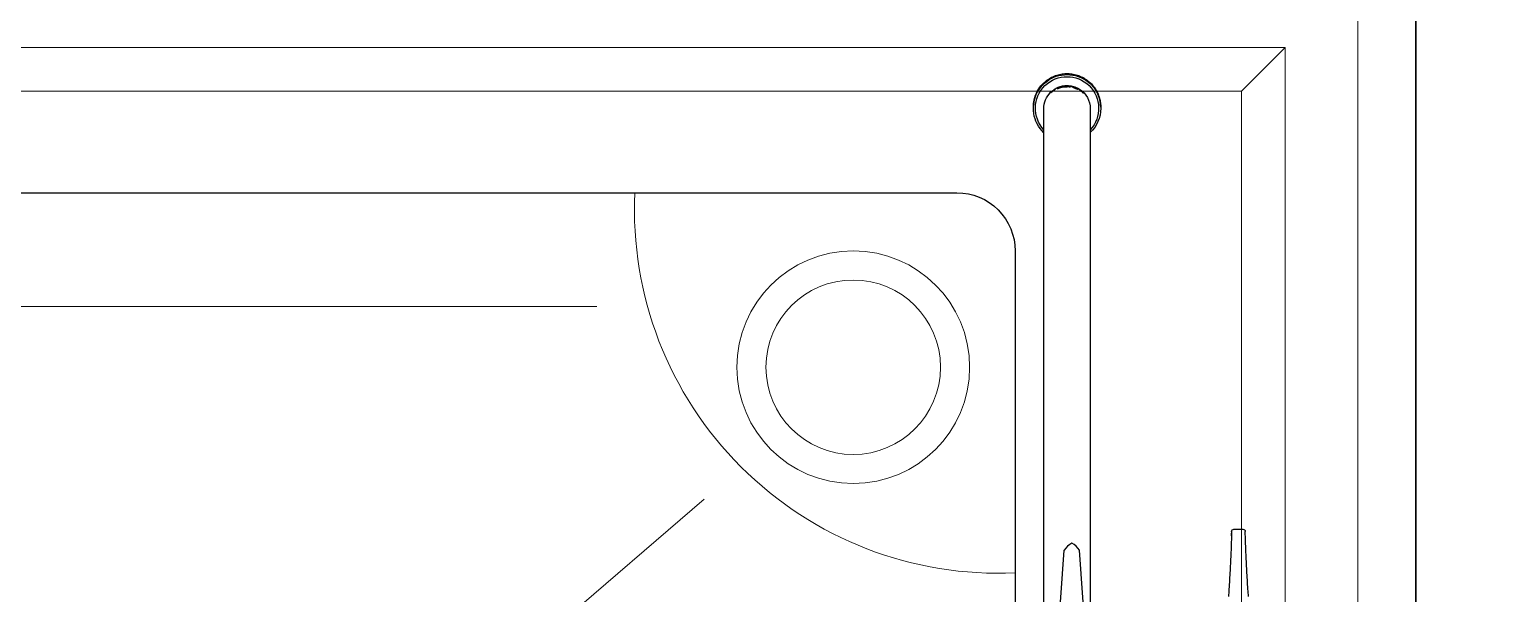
# Model space of a CAD drawing. Header units: millimetres. Extents: x 12325263 to 13848842, y -1463133 to 573208.
# Drawn here: x 12586120 to 12586620, y -823896 to -823701 of the extents above; entities that cross this region are included whole.
import ezdxf
from ezdxf.xclip import XClip

# ---------------------------------------------------------------- set-up
doc = ezdxf.new("R2010")
doc.units = ezdxf.units.MM
doc.header["$LTSCALE"] = 1000
doc.header["$XCLIPFRAME"] = 0
for name, color, linetype in [('A-WALL', 5, 'Continuous'), ('fur202301', 252, 'Continuous'), ('WALL', 5, 'Continuous'), ('WALL-SHATCH', 8, 'Continuous'), ('建筑-楼板开洞', 251, 'Continuous')]:
    doc.layers.add(name, color=color, linetype=linetype)

# ---------------------------------------------------------------- blocks, each defined once
blk = doc.blocks.new('adgshg13-A$C7F010FC0')
at = {"layer": 'WALL-SHATCH'}
h = blk.add_hatch(color=256, dxfattribs=at)
h.dxf.hatch_style = 1
h.paths.add_polyline_path([(-60384.17, -16880.9), (-763.16, 197.48), (12587.62, -13153.3), (12587.62, -157996.02), (-162964.85, -188820.43), (-171262.38, -180522.9), (-171262.38, -31310.9), (-150707.19, -10755.71), (-131860.08, -7980.9), (-99162.38, -7980.9), (-99162.38, -4980.9), (-76620.43, -4980.9), (-70107.65, -16880.9)], flags=16)
h.paths.add_polyline_path([(-60091.23, -16380.9), (-646.88, 646.88), (12987.62, -12987.62), (12987.62, -158331.9), (-163100.58, -189250.38), (-171662.38, -180688.59), (-171662.38, -31145.21), (-150777.9, -10260.73), (-131896.69, -7480.9), (-99562.38, -7480.9), (-99562.38, -4580.9), (-76365.55, -4580.9), (-69907.51, -16380.9)])
blk = doc.blocks.new('A$C4C7A72D3')
at = {"layer": 'WALL', "color": 1}
blk.add_blockref('adgshg13-A$C7F010FC0', (210433.01, 205503.57), dxfattribs=at)
blk = doc.blocks.new('asdgag02C')
at = {"layer": 'fur202301'}
for p, q in [((-115, 5.45), (-107, 11.21)), ((-107, 11.21), (-97.55, 7.62)), ((107, 11.21), (97.55, 7.62)), ((115, 5.45), (107, 11.21)), ((-105.1, 6.17), (-154.58, 2.61)), ((153.26, -142.08), (4.75, 6.44)), ((105.1, 6.17), (154.58, 2.61)), ((-105.1, -6.17), (-154.58, -2.61)), ((144.03, -151.64), (-6.27, -4.97)), ((105.1, -6.17), (154.58, -2.61)), ((-115, -5.45), (-107, -11.21)), ((-107, -11.21), (-97.55, -7.62)), ((107, -11.21), (97.55, -7.62)), ((115, -5.45), (107, -11.21))]:
    blk.add_line(p, q, dxfattribs=at)
for points in [[(132.5, 4.2), (132.5, 14, 0.414214), (120.5, 26), (-120.5, 26, 0.414214), (-132.5, 14), (-132.5, 4.2)], [(126.5, 4.63), (126.5, 14, 0.414214), (120.5, 20), (-120.5, 20, 0.414214), (-126.5, 14), (-126.5, 4.63)], [(-132.5, -4.2), (-132.5, -14, 0.414214), (-120.5, -26), (15.28, -26)], [(-126.5, -4.63), (-126.5, -14, 0.414214), (-120.5, -20), (9.13, -20)], [(31.19, -20), (120.5, -20, 0.414214), (126.5, -14), (126.5, -4.63)], [(37.19, -26), (120.5, -26, 0.414214), (132.5, -14), (132.5, -4.2)]]:
    blk.add_lwpolyline(points, format="xyb", dxfattribs=at)
for points in [[(-115, 5.45), (-115, 8.66), (-100, 17.32), (-85, 8.66), (-85, -8.66), (-100, -17.32), (-115, -8.66), (-115, -5.45)], [(15, -3.81), (15, 8.66), (0, 17.32), (-15, 8.66), (-15, -8.66), (0, -17.32), (4.01, -15)], [(115, 5.45), (115, 8.66), (100, 17.32), (85, 8.66), (85, -8.66), (100, -17.32), (115, -8.66), (115, -5.45)]]:
    blk.add_lwpolyline(points, dxfattribs=at)
for centre in [(-100, 0), (100, 0)]:
    blk.add_circle(centre, 8, dxfattribs=at)
for centre, radius, start, end in [((-100, 0), 17.32, 197.9873, 162.0127), ((0, 0), 17.32, 342.1747, 288.4307), ((100, 0), 17.32, 17.9873, 342.0127), ((-100, 0), 15, 201.6352, 158.3648), ((-100, 0), 11, 247.3798, 112.6202), ((0, 0), 15, 346.8271, 283.7584), ((0, 0), 11, 0.9822, 269.5265), ((100, 0), 15, 21.6352, 338.3648), ((100, 0), 11, 67.3798, 292.6202), ((-100, 0), 9.5, 258.0456, 101.9544), ((0, 0), 9.5, 11.3739, 259.0473), ((0, 0), 8, 36.4147, 232.9591), ((100, 0), 9.5, 78.0456, 281.9544), ((-150.23, -3.85), 7.79, 123.9817, 150.4041), ((150.23, -3.85), 7.79, 29.5959, 56.0183), ((-150.23, 3.85), 7.79, 209.5959, 236.0183), ((150.23, 3.85), 7.79, 303.9817, 330.4041), ((148.65, -146.86), 12, 169.3341, 101.3715), ((148.65, -146.86), 6.65, 226.0134, 46.0134)]:
    blk.add_arc(centre, radius, start, end, dxfattribs=at)
blk = doc.blocks.new('asdgag2019060117474293881')
at = {"lineweight": 9}
blk.add_line((0, -20), (1800, -20), dxfattribs=at)
at = {"lineweight": 0}
for p, q in [((21, -45), (1779, -45)), ((36, -60), (21, -45)), ((36, -60), (1764, -60))]:
    blk.add_line(p, q, dxfattribs=at)
at = {"color": 1, "lineweight": 9}
for p, q in [((176.32, -244.76), (466.47, -581.58)), ((110.11, -281.69), (110.11, -601.99))]:
    blk.add_line(p, q, dxfattribs=at)
blk.add_lwpolyline([(0, -760), (1800, -760), (1800, 0), (0, 0)], close=True)
at = {"lineweight": 0}
for points in [[(21, -45), (21, -739), (1779, -739), (1779, -45)], [(36, -60), (36, -724), (1764, -724), (1764, -60)]]:
    blk.add_lwpolyline(points, dxfattribs=at)
blk.add_lwpolyline([(91, -137.84), (606, -137.84, -0.414214), (626, -157.84), (626, -672.84, -0.414214), (606, -692.84), (91, -692.84, -0.414214), (71, -672.84), (71, -157.84, -0.414214)], format="xyb", close=True)
at = {"color": 1, "lineweight": 0}
for radius in [40, 30]:
    blk.add_circle((131, -193.49), radius, dxfattribs=at)
blk.add_arc((76.86, -143.7), 125, 267.314, 2.686, dxfattribs=at)
blk.add_blockref('asdgag02C', (348.5, -118.34))
blk = doc.blocks.new('asdgag2019070515155847995')
for p, q in [((298.49, -57.62), (300.27, -57.75)), ((300.27, -64.42), (298.49, -64.55)), ((319.33, -63.46), (320.31, -63.43)), ((466.42, -109.13), (466.39, -109.13)), ((466.76, -108.42), (466.42, -108.42)), ((468.22, -108.53), (468.2, -108.53)), ((468.22, -108.53), (468.22, -108.53)), ((468.25, -108.53), (468.25, -108.53)), ((468.28, -108.53), (468.28, -108.54)), ((468.45, -108.56), (468.41, -108.56)), ((468.95, -108.65), (468.57, -108.58)), ((468.87, -108.63), (469.28, -108.72)), ((469.14, -108.7), (469.14, -108.69)), ((469.4, -108.74), (469.4, -108.74)), ((469.62, -108.8), (469.62, -108.8)), ((469.62, -108.8), (469.63, -108.8)), ((469.9, -108.86), (469.63, -108.79)), ((469.94, -108.89), (469.71, -108.83)), ((469.89, -108.87), (469.89, -108.88)), ((470.22, -108.97), (470.08, -108.93)), ((470.2, -108.95), (470.2, -108.98)), ((470.37, -109.03), (470.28, -108.99)), ((470.37, -109.03), (470.3, -109.01)), ((470.37, -109.05), (470.37, -109.02)), ((470.42, -109.06), (470.4, -109.06)), ((470.42, -109.06), (470.42, -109.06)), ((470.46, -109.08), (470.46, -109.07)), ((470.68, -109.14), (470.65, -109.13)), ((471.25, -109.34), (470.94, -109.21)), ((471.06, -109.31), (471.06, -109.31)), ((471.11, -109.31), (471.06, -109.31)), ((471.11, -109.33), (471.11, -109.31)), ((471.66, -109.58), (471.66, -109.58)), ((471.66, -109.58), (471.72, -109.58)), ((471.98, -109.71), (471.98, -109.71)), ((472.3, -109.92), (472.3, -109.9)), ((472.32, -109.92), (472.34, -109.92)), ((423.22, -112.03), (181.97, -112.03)), ((465.74, -112.03), (423.22, -112.03)), ((466.26, -112.03), (465.74, -112.03)), ((471.64, -114.27), (471.59, -114.33)), ((471.76, -114.5), (471.59, -114.33)), ((471.64, -114.27), (471.67, -114.3)), ((471.81, -114.45), (471.64, -114.27)), ((471.67, -114.3), (471.83, -114.47)), ((471.69, -114.27), (471.7, -114.27)), ((471.77, -114.36), (471.69, -114.27)), ((471.7, -114.27), (471.89, -114.45)), ((471.73, -114.31), (471.8, -114.39)), ((471.74, -114.31), (471.73, -114.31)), ((471.91, -114.47), (471.74, -114.31)), ((471.81, -114.45), (471.76, -114.5)), ((472, -114.78), (471.76, -114.5)), ((471.85, -114.45), (471.77, -114.36)), ((471.8, -114.39), (471.88, -114.47)), ((472.06, -114.73), (471.81, -114.45)), ((471.83, -114.47), (472.07, -114.74)), ((472.02, -114.63), (471.85, -114.45)), ((471.88, -114.47), (472.04, -114.65)), ((471.89, -114.45), (472.15, -114.73)), ((472.15, -114.74), (471.91, -114.47)), ((472.06, -114.73), (472, -114.78)), ((472.48, -115.2), (472.02, -114.63)), ((472.04, -114.65), (472.49, -115.22)), ((472.37, -115.12), (472.31, -115.16)), ((472.54, -115.47), (472.31, -115.16)), ((472.37, -115.11), (472.59, -115.4)), ((472.6, -115.42), (472.37, -115.12)), ((472.51, -115.16), (472.46, -115.1)), ((472.66, -115.4), (472.46, -115.11)), ((472.47, -115.12), (472.68, -115.42)), ((472.61, -115.39), (472.48, -115.2)), ((472.49, -115.22), (472.63, -115.42)), ((472.6, -115.42), (472.54, -115.47)), ((472.69, -115.68), (472.54, -115.47)), ((472.59, -115.4), (472.72, -115.59)), ((472.75, -115.64), (472.6, -115.42)), ((472.67, -115.49), (472.61, -115.39)), ((472.63, -115.42), (472.7, -115.53)), ((472.79, -115.6), (472.66, -115.4)), ((472.73, -115.59), (472.67, -115.49)), ((472.68, -115.42), (472.81, -115.63)), ((472.75, -115.64), (472.69, -115.68)), ((472.7, -115.68), (472.69, -115.68)), ((472.7, -115.53), (472.76, -115.64)), ((472.76, -115.64), (472.7, -115.68)), ((472.72, -115.59), (472.73, -115.59)), ((472.81, -115.63), (472.75, -115.67)), ((472.76, -115.64), (472.75, -115.64)), ((472.81, -115.63), (472.79, -115.6)), ((473.08, -116.44), (473.01, -116.47)), ((473.11, -116.7), (473.01, -116.47)), ((473.1, -116.22), (473.03, -116.26)), ((473.13, -116.48), (473.03, -116.26)), ((473.08, -116.44), (473.1, -116.48)), ((473.18, -116.67), (473.08, -116.44)), ((473.1, -116.22), (473.12, -116.26)), ((473.2, -116.45), (473.1, -116.22)), ((473.1, -116.48), (473.19, -116.69)), ((473.18, -116.67), (473.11, -116.7)), ((473.25, -117.04), (473.11, -116.7)), ((473.12, -116.26), (473.22, -116.47)), ((473.13, -116.43), (473.14, -116.43)), ((473.18, -116.55), (473.13, -116.43)), ((473.14, -116.21), (473.16, -116.21)), ((473.19, -116.33), (473.14, -116.21)), ((473.14, -116.43), (473.26, -116.67)), ((473.15, -116.48), (473.2, -116.59)), ((473.17, -116.48), (473.15, -116.48)), ((473.16, -116.21), (473.28, -116.45)), ((473.17, -116.26), (473.22, -116.37)), ((473.18, -116.26), (473.17, -116.26)), ((473.27, -116.69), (473.17, -116.48)), ((473.29, -116.47), (473.18, -116.26)), ((473.23, -116.66), (473.18, -116.55)), ((473.32, -117.01), (473.18, -116.67)), ((473.25, -116.44), (473.19, -116.33)), ((473.19, -116.69), (473.33, -117.02)), ((473.36, -116.79), (473.2, -116.45)), ((473.2, -116.59), (473.24, -116.69)), ((473.22, -116.37), (473.26, -116.47)), ((473.22, -116.47), (473.36, -116.79)), ((473.32, -116.89), (473.23, -116.66)), ((473.24, -116.69), (473.33, -116.91)), ((473.35, -116.67), (473.25, -116.44)), ((473.32, -117.01), (473.25, -117.04)), ((473.26, -116.47), (473.36, -116.69)), ((473.26, -116.67), (473.42, -117.01)), ((473.42, -117.02), (473.27, -116.69)), ((473.28, -116.45), (473.45, -116.79)), ((473.3, -116.43), (473.29, -116.43)), ((473.45, -116.79), (473.29, -116.47)), ((473.57, -117.58), (473.32, -116.89)), ((473.33, -116.91), (473.57, -117.6)), ((473.61, -117.35), (473.35, -116.67)), ((473.36, -116.69), (473.62, -117.37)), ((473.49, -117.48), (473.42, -117.51)), ((473.54, -117.86), (473.42, -117.51)), ((473.49, -117.47), (473.6, -117.81)), ((473.61, -117.84), (473.49, -117.48)), ((473.54, -117.24), (473.66, -117.58)), ((473.67, -117.61), (473.54, -117.25)), ((473.61, -117.84), (473.54, -117.86)), ((473.61, -118.11), (473.54, -117.86)), ((473.63, -117.81), (473.57, -117.58)), ((473.57, -117.6), (473.64, -117.85)), ((473.68, -117.81), (473.58, -117.47)), ((473.59, -117.48), (473.69, -117.84)), ((473.6, -117.81), (473.67, -118.04)), ((473.69, -117.58), (473.61, -117.35)), ((473.68, -118.09), (473.61, -117.84)), ((473.68, -118.09), (473.61, -118.11)), ((473.62, -118.11), (473.61, -118.11)), ((473.62, -117.37), (473.7, -117.61)), ((473.69, -118.09), (473.62, -118.11)), ((473.74, -117.58), (473.63, -117.24)), ((473.63, -117.25), (473.75, -117.61)), ((473.66, -117.92), (473.63, -117.81)), ((473.64, -117.85), (473.67, -117.97)), ((473.66, -117.58), (473.73, -117.8)), ((473.68, -118.04), (473.66, -117.92)), ((473.75, -117.86), (473.67, -117.61)), ((473.67, -117.97), (473.69, -118.09)), ((473.67, -118.04), (473.68, -118.04)), ((473.75, -118.09), (473.67, -118.1)), ((473.73, -118.05), (473.68, -117.81)), ((473.69, -118.09), (473.68, -118.09)), ((473.72, -117.69), (473.69, -117.58)), ((473.69, -117.84), (473.75, -118.09)), ((473.7, -117.61), (473.73, -117.74)), ((473.74, -117.8), (473.72, -117.69)), ((473.73, -117.74), (473.76, -117.86)), ((473.73, -117.8), (473.74, -117.8)), ((473.75, -118.09), (473.73, -118.05)), ((473.8, -117.81), (473.74, -117.58)), ((473.81, -117.85), (473.74, -117.87)), ((473.75, -117.61), (473.81, -117.85)), ((473.76, -117.86), (473.75, -117.86)), ((473.85, -118.87), (473.78, -118.88)), ((473.79, -119.02), (473.78, -118.88)), ((473.87, -119.01), (473.79, -119.02)), ((473.81, -117.85), (473.8, -117.81)), ((473.88, -119.15), (473.81, -119.16)), ((473.82, -119.29), (473.81, -119.16)), ((473.9, -119.29), (473.82, -119.29)), ((473.84, -119.41), (473.82, -119.29)), ((473.83, -117.97), (473.95, -118.59)), ((473.91, -119.97), (473.83, -119.97)), ((473.83, -120.1), (473.83, -119.97)), ((473.92, -119.41), (473.84, -119.41)), ((473.88, -119.66), (473.84, -119.41)), ((473.85, -118.87), (473.86, -118.87)), ((473.87, -119.01), (473.85, -118.87)), ((473.87, -118.92), (473.86, -118.92)), ((473.86, -118.92), (473.87, -119.03)), ((473.87, -118.92), (473.86, -118.92)), ((473.88, -119.13), (473.9, -119.24)), ((473.9, -119.29), (473.88, -119.15)), ((473.95, -119.65), (473.88, -119.66)), ((473.89, -119.82), (473.88, -119.66)), ((473.88, -119.97), (473.89, -119.82)), ((473.97, -119.73), (473.89, -119.73)), ((473.89, -119.78), (473.89, -119.73)), ((473.97, -119.81), (473.89, -119.82)), ((473.98, -118.51), (473.9, -118.53)), ((473.91, -118.92), (473.9, -118.53)), ((473.9, -118.87), (473.9, -118.87)), ((473.9, -118.87), (473.93, -119.01)), ((473.9, -119.24), (473.92, -119.36)), ((473.92, -119.41), (473.9, -119.29)), ((473.9, -119.9), (473.9, -119.85)), ((473.9, -120.1), (473.91, -119.97)), ((473.91, -120.02), (473.9, -120.14)), ((473.91, -118.92), (473.91, -118.92)), ((473.93, -119.03), (473.91, -118.92)), ((473.91, -119.97), (473.92, -119.97)), ((473.92, -120.02), (473.91, -120.02)), ((473.92, -119.36), (473.95, -119.6)), ((473.95, -119.65), (473.92, -119.41)), ((473.92, -120.46), (473.97, -119.81)), ((473.97, -119.85), (473.92, -120.51)), ((473.92, -119.97), (473.93, -120.09)), ((473.93, -120.14), (473.92, -120.02)), ((473.93, -118.38), (473.95, -118.52)), ((473.97, -119.49), (473.95, -119.25)), ((473.95, -119.6), (473.97, -119.78)), ((473.97, -119.81), (473.95, -119.65)), ((473.96, -119.27), (473.97, -119.52)), ((473.97, -119.73), (473.97, -119.49)), ((473.97, -119.52), (473.97, -119.77)), ((473.97, -119.78), (473.97, -119.73)), ((473.97, -119.77), (473.97, -119.81)), ((473.97, -119.81), (473.97, -119.85)), ((473.97, -119.89), (473.97, -119.85)), ((473.97, -119.85), (473.98, -120.1)), ((473.98, -120.14), (473.97, -119.89)), ((474.01, -119.49), (473.98, -118.51)), ((473.98, -118.51), (473.99, -118.56)), ((473.99, -118.56), (474.01, -118.88)), ((474.07, -118.73), (474, -118.38)), ((474.01, -118.9), (474.01, -119.51)), ((474.01, -119.51), (474.08, -120.12)), ((474.1, -120.51), (474.01, -119.53)), ((474.06, -119.23), (474.09, -119.23)), ((474.08, -119.74), (474.18, -119.74)), ((474.1, -119.23), (474.14, -119.23)), ((472.45, -124.64), (472.67, -124.33)), ((472.52, -124.68), (472.45, -124.64)), ((472.72, -124.39), (472.51, -124.69)), ((472.52, -124.68), (472.73, -124.37)), ((472.76, -124.39), (472.56, -124.69)), ((472.56, -124.69), (472.75, -124.39)), ((472.6, -124.69), (472.8, -124.39)), ((472.61, -124.61), (472.78, -124.37)), ((472.77, -124.37), (472.61, -124.61)), ((472.82, -124.37), (472.61, -124.68)), ((472.67, -124.33), (472.74, -124.22)), ((472.73, -124.37), (472.67, -124.33)), ((472.79, -124.3), (472.72, -124.39)), ((472.73, -124.37), (472.81, -124.26)), ((472.74, -124.22), (472.82, -124.11)), ((472.81, -124.26), (472.74, -124.22)), ((472.75, -124.39), (472.81, -124.3)), ((472.83, -124.3), (472.76, -124.39)), ((472.84, -124.26), (472.77, -124.37)), ((472.78, -124.37), (472.85, -124.26)), ((472.86, -124.2), (472.79, -124.3)), ((472.8, -124.39), (472.86, -124.3)), ((472.81, -124.26), (472.88, -124.15)), ((472.81, -124.3), (472.86, -124.2)), ((472.88, -124.15), (472.82, -124.11)), ((472.82, -124.11), (472.83, -124.11)), ((472.88, -124.26), (472.82, -124.37)), ((472.89, -124.15), (472.83, -124.11)), ((472.9, -124.2), (472.83, -124.3)), ((472.89, -124.15), (472.84, -124.26)), ((472.85, -124.26), (472.93, -124.15)), ((472.93, -124.15), (472.86, -124.11)), ((472.86, -124.11), (472.88, -124.11)), ((472.86, -124.3), (472.91, -124.2)), ((472.86, -124.2), (472.86, -124.2)), ((472.88, -124.15), (472.89, -124.15)), ((472.94, -124.15), (472.88, -124.26)), ((472.91, -124.2), (472.9, -124.2)), ((472.93, -124.15), (472.94, -124.15)), ((473.18, -123.32), (473.11, -123.28)), ((473.18, -123.32), (473.18, -123.32)), ((473.44, -123), (473.37, -122.98)), ((473.53, -123), (473.44, -123)), ((473.46, -122.95), (473.5, -122.95)), ((473.47, -122.94), (473.5, -122.95)), ((473.57, -122.54), (473.48, -122.54)), ((473.5, -122.49), (473.59, -122.49)), ((473.5, -122.95), (473.55, -122.95)), ((473.51, -122.47), (473.52, -122.47)), ((473.55, -122.95), (473.51, -122.94)), ((473.59, -122.49), (473.52, -122.47)), ((473.72, -121.69), (473.64, -121.67)), ((473.72, -121.69), (473.64, -121.67)), ((473.64, -121.67), (473.64, -121.67)), ((473.71, -121.91), (473.8, -121.54)), ((473.79, -121.93), (473.71, -121.91)), ((473.72, -121.69), (473.72, -121.69)), ((473.77, -121.35), (473.78, -121.23)), ((473.84, -121.36), (473.77, -121.35)), ((474, -121.36), (473.77, -122.18)), ((473.78, -121.23), (473.8, -121.1)), ((473.86, -121.24), (473.78, -121.23)), ((473.78, -122.12), (474.01, -121.31)), ((473.79, -121.93), (473.87, -121.56)), ((473.87, -121.59), (473.79, -121.93)), ((473.8, -120.62), (473.81, -120.36)), ((473.88, -120.63), (473.8, -120.62)), ((473.8, -120.75), (473.8, -120.62)), ((473.88, -120.76), (473.8, -120.75)), ((473.8, -121.1), (473.82, -120.75)), ((473.87, -121.11), (473.8, -121.1)), ((473.8, -121.54), (473.83, -121.41)), ((473.87, -121.56), (473.8, -121.54)), ((473.81, -120.36), (473.83, -120.1)), ((473.89, -120.36), (473.81, -120.36)), ((473.9, -120.1), (473.83, -120.1)), ((473.9, -121.43), (473.83, -121.41)), ((473.91, -121.56), (473.83, -121.93)), ((473.83, -121.93), (473.9, -121.59)), ((473.84, -121.36), (473.86, -121.24)), ((473.85, -121.36), (473.84, -121.36)), ((473.88, -121.24), (473.85, -121.36)), ((473.86, -121.24), (473.87, -121.11)), ((473.86, -121.31), (473.89, -121.19)), ((473.87, -121.19), (473.86, -121.31)), ((473.86, -121.31), (473.86, -121.31)), ((473.87, -121.11), (473.92, -120.55)), ((473.88, -121.08), (473.87, -121.19)), ((473.87, -121.56), (473.9, -121.43)), ((473.9, -121.47), (473.87, -121.59)), ((473.89, -120.36), (473.88, -120.59)), ((473.88, -120.63), (473.89, -120.36)), ((473.92, -120.51), (473.88, -121.08)), ((473.88, -120.59), (473.88, -120.7)), ((473.88, -120.76), (473.88, -120.63)), ((473.91, -120.63), (473.88, -120.76)), ((473.88, -120.7), (473.89, -120.7)), ((473.88, -120.76), (473.88, -120.76)), ((473.91, -121.11), (473.88, -121.24)), ((473.89, -120.36), (473.9, -120.1)), ((473.9, -120.14), (473.89, -120.36)), ((473.89, -120.7), (473.91, -120.58)), ((473.89, -121.19), (473.91, -121.08)), ((473.9, -121.43), (473.93, -121.3)), ((473.93, -121.36), (473.9, -121.47)), ((473.9, -121.59), (473.92, -121.47)), ((473.91, -120.58), (473.92, -120.5)), ((473.92, -120.55), (473.91, -120.63)), ((473.91, -121.08), (473.94, -120.85)), ((473.94, -120.86), (473.91, -121.11)), ((473.93, -121.43), (473.91, -121.56)), ((473.93, -120.22), (473.92, -120.46)), ((473.92, -120.5), (473.93, -120.26)), ((473.92, -121.47), (473.93, -121.36)), ((473.93, -120.09), (473.93, -120.22)), ((473.93, -120.26), (473.93, -120.14)), ((474.01, -121.31), (473.93, -121.29)), ((473.93, -121.3), (473.94, -121.3)), ((473.94, -121.3), (473.93, -121.43)), ((473.93, -121.36), (473.93, -121.36)), ((474.02, -120.51), (473.98, -120.08)), ((473.98, -120.1), (473.98, -120.36)), ((473.98, -120.37), (473.98, -120.14)), ((474.01, -121.31), (474, -121.36)), ((474.1, -120.51), (474.02, -120.51)), ((474.06, -120.76), (474.08, -120.76)), ((474.08, -120.14), (474.1, -120.46)), ((474.1, -120.46), (474.1, -120.51)), ((474.11, -120.76), (474.12, -120.76)), ((474.13, -120.25), (474.18, -120.25)), ((181.97, -127.96), (423.22, -127.96)), ((423.22, -127.96), (465.74, -127.96)), ((465.74, -127.96), (466.26, -127.96)), ((471.79, -125.55), (471.74, -125.5)), ((471.88, -125.55), (471.79, -125.55)), ((471.83, -125.51), (471.87, -125.51)), ((471.85, -125.49), (471.87, -125.51)), ((471.88, -125.51), (471.92, -125.51)), ((471.9, -125.49), (471.92, -125.51)), ((466.13, -131.57), (466.13, -131.57)), ((466.39, -130.86), (466.42, -130.86)), ((466.42, -131.57), (466.76, -131.57)), ((468.52, -131.42), (468.52, -131.42)), ((468.54, -131.42), (468.55, -131.42)), ((468.82, -131.36), (468.84, -131.36)), ((468.86, -131.36), (468.88, -131.36)), ((469.14, -131.3), (469.2, -131.3)), ((469.47, -131.22), (469.49, -131.22))]:
    blk.add_line(p, q)
for centre, radius, start, end in [((320.82, -59.54), 0.796, 1.5191, 88.5077), ((262.72, -61.08), 58.91, 359.9951, 1.5186), ((320.82, -62.62), 0.796, 271.4923, 358.4809), ((262.72, -61.08), 58.91, 358.4807, 359.9951), ((466.42, -119.99), 11.57, 90.0022, 136.5764), ((466.42, -119.99), 11.58, 223.4546, 89.9999), ((466.4, -120), 10.87, 227.1117, 132.8883), ((466.59, -119.99), 11.57, 59.5583, 83.894), ((466.6, -119.99), 11.57, 59.5583, 83.894), ((466.61, -119.99), 11.57, 81.6948, 82.0829), ((466.62, -119.99), 11.57, 81.9037, 82.0829), ((466.68, -119.99), 11.57, 72.8988, 76.3853), ((466.67, -119.99), 11.57, 75.1527, 75.3362), ((466.65, -119.99), 11.57, 73.0684, 75.2236), ((466.65, -119.99), 11.57, 74.9708, 75.1527), ((466.61, -119.99), 11.57, 60.4311, 70.8451), ((466.63, -119.99), 11.57, 70.6644, 70.8452), ((466.61, -119.99), 11.57, 67.3712, 68.026), ((466.67, -119.99), 11.57, 62.6757, 68.0324), ((466.61, -119.99), 11.57, 63.4225, 64.0978), ((466.67, -119.99), 11.57, 62.6757, 63.1636), ((466.63, -119.99), 11.57, 60.4312, 60.6273), ((466.26, -119.99), 7.96, 32.5416, 89.996), ((465.99, -119.99), 7.96, 37.3627, 40.9071), ((465.99, -119.99), 8.04, 37.3627, 40.9071), ((465.99, -119.99), 8.04, 37.4261, 40.8618), ((466.08, -119.99), 8.04, 37.3627, 40.9071), ((466.08, -119.99), 8.04, 37.4261, 40.8618), ((466.26, -120), 7.96, 270.0102, 0.0126), ((466.18, -119.99), 7.96, 31.5178, 33.0133), ((466.25, -120), 7.96, 359.9992, 30.405), ((466.16, -119.99), 7.96, 26.6082, 28.9764), ((466.17, -119.99), 7.96, 26.6082, 27.8789), ((465.86, -119.99), 7.96, 18.22, 21.7636), ((466.18, -119.99), 7.96, 25.381, 26.6082), ((465.86, -119.99), 8.04, 18.22, 21.7636), ((465.86, -119.99), 8.04, 18.2834, 21.7183), ((465.99, -119.99), 8.04, 20.0235, 23.4584), ((465.98, -119.99), 8.04, 19.9601, 23.5038), ((465.95, -119.99), 8.04, 18.22, 21.7636), ((465.95, -119.99), 8.04, 18.2834, 21.7183), ((466.07, -119.99), 8.04, 20.0235, 23.4584), ((466.07, -119.99), 8.04, 19.9601, 23.5038), ((465.89, -120), 7.96, 6.04, 7.0504), ((465.9, -120), 8.04, 7.6576, 8.0473), ((465.89, -120), 8.04, 6.04, 7.0504), ((465.89, -120), 8.04, 6.185, 6.9009), ((465.94, -120), 8.04, 7.6576, 8.0473), ((465.95, -120), 8.04, 5.1836, 7.0504), ((465.95, -120), 8.04, 5.2833, 6.9009), ((466.04, -120), 8.04, 358.9578, 7.9838), ((466.04, -120), 8.04, 359.1028, 7.8343), ((465.98, -120), 8.04, 3.3439, 3.6113), ((466.16, -120), 7.96, 5.5067, 9.0158), ((465.99, -120), 7.96, 316.2691, 324.3416), ((465.99, -120), 8.04, 316.2691, 324.3416), ((465.99, -120), 8.04, 316.6589, 324.2962), ((466.03, -120), 8.04, 316.6589, 324.2962), ((466.08, -120), 8.04, 316.2691, 324.3416), ((466.03, -120), 8.04, 316.6589, 324.2962), ((466.08, -120), 8.04, 316.6589, 324.2962), ((465.86, -120), 7.96, 335.6082, 347.834), ((465.86, -120), 8.04, 335.6082, 347.834), ((465.86, -120), 8.04, 335.6081, 341.5127), ((465.98, -120), 7.96, 338.0234, 346.0939), ((465.98, -120), 8.04, 338.0234, 346.0939), ((465.99, -120), 8.04, 338.4132, 346.0486), ((465.86, -120), 8.04, 341.916, 347.8339), ((466.03, -120), 8.04, 338.4132, 346.0486), ((466.03, -120), 8.04, 338.4131, 344.2315), ((466.07, -120), 8.04, 338.0234, 338.4131), ((465.95, -120), 8.04, 341.5127, 341.916), ((466.03, -120), 8.04, 344.7073, 346.0939), ((465.95, -120), 8.04, 353.8377, 357.4263), ((465.95, -120), 8.04, 353.9329, 357.3312), ((466.76, -120), 11.57, 270.0011, 303.371), ((466.65, -120), 11.57, 279.3421, 280.9436), ((466.65, -120), 11.57, 284.1739, 285.7231)]:
    blk.add_arc(centre, radius, start, end)
for centre, major_axis, ratio, start_param, end_param in [((466.63, -120), (11.95, 0), 0.968788, 1.428625, 1.536566), ((466.61, -120), (11.95, 0), 0.968788, 1.32384, 1.512885), ((466.84, -120), (0, 11.58), 0.966987, 5.694894, 5.905935), ((466.86, -120), (0, 11.58), 0.966987, 5.666179, 5.880358), ((465.98, -120), (5.81, 5.72), 0.953641, 6.031612, 6.058103), ((465.99, -120), (5.81, 5.72), 0.953319, 6.012103, 6.031942), ((466.17, -120), (-5.67, 5.71), 0.978581, 4.146115, 4.198276), ((466.17, -120), (5.67, 5.71), 0.978581, 5.687705, 5.739866), ((466.21, -120), (5.7, 5.71), 0.972943, 5.265584, 5.387528), ((466.17, -120), (-5.51, 5.79), 0.992458, 3.737088, 3.80001), ((466.19, -120), (5.7, 5.71), 0.972943, 5.341617, 5.45167), ((466.61, -120), (11.89, 0), 0.973687, 4.823156, 4.875376), ((466.67, -120), (0, 11.58), 0.992044, 3.25236, 3.279132), ((466.6, -120), (11.89, 0), 0.973687, 4.855556, 4.903316), ((466.71, -120), (0, 11.58), 0.977957, 3.436653, 3.45954), ((466.61, -120), (11.82, 0), 0.979195, 5.00745, 5.030336)]:
    blk.add_ellipse(centre, major_axis=major_axis, ratio=ratio, start_param=start_param, end_param=end_param)
for points, knots in [([(300.27, -57.75), (302.37, -57.89), (306.58, -58.17), (310.82, -58.37), (312.95, -58.47)], [0, 0, 0, 0, 0.498686, 1, 1, 1, 1]), ([(312.95, -58.47), (313.92, -58.51), (315.89, -58.59), (317.77, -58.65), (318.73, -58.69)], [0, 0, 0, 0, 0.492197, 1, 1, 1, 1]), ([(318.73, -58.69), (319.05, -58.7), (319.71, -58.71), (320.41, -58.73), (320.79, -58.74), (320.82, -58.74), (320.84, -58.75)], [0, 0, 0, 0, 0.275594, 0.5513563, 0.8269396, 1, 1, 1, 1]), ([(312.95, -63.69), (310.83, -63.79), (306.59, -63.99), (302.38, -64.27), (300.27, -64.42)], [0, 0, 0, 0, 0.498676, 1, 1, 1, 1]), ([(318.73, -63.48), (317.8, -63.51), (315.92, -63.57), (313.95, -63.65), (312.95, -63.69)], [0, 0, 0, 0, 0.4921866, 1, 1, 1, 1]), ([(320.84, -63.42), (320.8, -63.42), (320.73, -63.42), (320.18, -63.44), (319.47, -63.46), (318.94, -63.47), (318.73, -63.48)], [0, 0, 0, 0, 0.2752431, 0.5503817, 0.8255188, 1, 1, 1, 1]), ([(467.04, -108.42), (466.96, -108.42), (466.81, -108.42), (466.73, -108.42), (466.77, -108.42), (466.93, -108.42), (467.19, -108.43), (467.51, -108.45), (467.72, -108.47), (467.82, -108.48)], [0, 0, 0, 0, 0.147467, 0.29493, 0.442466, 0.59001, 0.737479, 0.884739, 1, 1, 1, 1]), ([(468.24, -108.55), (467.98, -108.5), (467.49, -108.42), (466.99, -108.42), (466.76, -108.42)], [0, 0, 0, 0, 0.535415, 1, 1, 1, 1]), ([(467.3, -108.44), (467.25, -108.43), (467.15, -108.43), (467.1, -108.43), (467.12, -108.43), (467.23, -108.43), (467.41, -108.44), (467.62, -108.46), (467.77, -108.48), (467.83, -108.48)], [0, 0, 0, 0, 0.147356, 0.29471, 0.442079, 0.589453, 0.736801, 0.884185, 1, 1, 1, 1]), ([(468.72, -108.6), (468.67, -108.59), (468.55, -108.57), (468.37, -108.54), (468.21, -108.52), (468.13, -108.51), (468.1, -108.51), (468.13, -108.51), (468.23, -108.53), (468.39, -108.55), (468.52, -108.57), (468.57, -108.58)], [0, 0, 0, 0, 0.072374, 0.200417, 0.326565, 0.451265, 0.530006, 0.653812, 0.777609, 0.901703, 1, 1, 1, 1]), ([(468.25, -108.53), (468.26, -108.53), (468.28, -108.54), (468.31, -108.54), (468.34, -108.55)], [0, 0, 0, 0, 0.096355, 1, 1, 1, 1]), ([(468.32, -108.54), (468.32, -108.54), (468.31, -108.54), (468.29, -108.54), (468.28, -108.54), (468.28, -108.54), (468.28, -108.54), (468.28, -108.54)], [0, 0, 0, 0, 0.017468, 0.382717, 0.744017, 0.967153, 1, 1, 1, 1]), ([(468.41, -108.56), (468.41, -108.56), (468.39, -108.55), (468.37, -108.55), (468.34, -108.55), (468.33, -108.54), (468.32, -108.54)], [0, 0, 0, 0, 0.0651932, 0.3804203, 0.6977708, 1, 1, 1, 1]), ([(468.34, -108.55), (468.36, -108.55), (468.41, -108.56), (468.54, -108.58), (468.67, -108.6), (468.76, -108.62), (468.78, -108.62)], [0, 0, 0, 0, 0.225885, 0.551046, 0.879512, 1, 1, 1, 1]), ([(468.45, -108.56), (468.54, -108.58), (468.68, -108.6), (468.84, -108.63), (468.91, -108.65)], [0, 0, 0, 0, 0.598572, 1, 1, 1, 1]), ([(469.06, -108.67), (469.05, -108.66), (469, -108.65), (468.9, -108.63), (468.79, -108.61), (468.71, -108.6), (468.66, -108.59), (468.66, -108.59), (468.65, -108.59)], [0, 0, 0, 0, 0.048896, 0.258993, 0.467896, 0.673512, 0.875533, 1, 1, 1, 1]), ([(468.65, -108.59), (468.66, -108.59), (468.66, -108.59), (468.73, -108.6), (468.8, -108.62), (468.86, -108.63), (468.87, -108.63)], [0, 0, 0, 0, 0.297379, 0.5947, 0.893745, 1, 1, 1, 1]), ([(469.34, -108.73), (469.29, -108.72), (469.15, -108.68), (468.93, -108.64), (468.77, -108.61), (468.72, -108.6)], [0, 0, 0, 0, 0.249681, 0.76578, 1, 1, 1, 1]), ([(468.78, -108.62), (468.8, -108.63), (468.86, -108.64), (468.95, -108.66), (469.04, -108.67), (469.09, -108.68), (469.11, -108.69), (469.11, -108.69)], [0, 0, 0, 0, 0.16782, 0.433802, 0.700208, 0.963367, 1, 1, 1, 1]), ([(468.91, -108.65), (468.95, -108.66), (469.06, -108.68), (469.18, -108.71), (469.25, -108.72), (469.25, -108.72)], [0, 0, 0, 0, 0.316791, 0.990142, 1, 1, 1, 1]), ([(469.11, -108.69), (469.11, -108.69), (469.08, -108.68), (469.03, -108.67), (468.98, -108.66), (468.95, -108.65)], [0, 0, 0, 0, 0.193517, 0.65225, 1, 1, 1, 1]), ([(469.42, -108.75), (469.39, -108.74), (469.33, -108.73), (469.21, -108.7), (469.1, -108.68), (469.06, -108.67)], [0, 0, 0, 0, 0.261144, 0.67429, 1, 1, 1, 1]), ([(469.11, -108.69), (469.12, -108.69), (469.15, -108.7), (469.14, -108.69), (469.12, -108.69), (469.11, -108.69)], [0, 0, 0, 0, 0.35794, 0.766094, 1, 1, 1, 1]), ([(469.25, -108.72), (469.32, -108.74), (469.44, -108.77), (469.57, -108.8), (469.63, -108.82), (469.63, -108.81), (469.62, -108.81)], [0, 0, 0, 0, 0.299604, 0.600128, 0.892016, 1, 1, 1, 1]), ([(469.62, -108.81), (469.6, -108.8), (469.56, -108.79), (469.43, -108.76), (469.33, -108.73), (469.28, -108.72)], [0, 0, 0, 0, 0.358203, 0.722517, 1, 1, 1, 1]), ([(469.34, -108.73), (469.38, -108.74), (469.41, -108.75), (469.45, -108.76), (469.45, -108.76)], [0, 0, 0, 0, 0.96524, 1, 1, 1, 1]), ([(469.63, -108.8), (469.6, -108.79), (469.53, -108.77), (469.45, -108.75), (469.41, -108.74), (469.4, -108.74)], [0, 0, 0, 0, 0.44355, 0.936135, 1, 1, 1, 1]), ([(469.6, -108.8), (469.57, -108.79), (469.52, -108.78), (469.44, -108.76), (469.42, -108.75)], [0, 0, 0, 0, 0.7152248, 1, 1, 1, 1]), ([(469.45, -108.76), (469.46, -108.76), (469.49, -108.77), (469.52, -108.78), (469.56, -108.78), (469.57, -108.79), (469.58, -108.79)], [0, 0, 0, 0, 0.2450122, 0.5026761, 0.759646, 1, 1, 1, 1]), ([(470.32, -108.99), (470.24, -108.97), (470.05, -108.9), (469.76, -108.83), (469.61, -108.79), (469.53, -108.77)], [0, 0, 0, 0, 0.283307, 0.672076, 1, 1, 1, 1]), ([(469.58, -108.79), (469.58, -108.79), (469.59, -108.79), (469.59, -108.79), (469.6, -108.79), (469.6, -108.79)], [0, 0, 0, 0, 0.040968, 0.922277, 1, 1, 1, 1]), ([(469.94, -108.89), (469.89, -108.88), (469.8, -108.85), (469.69, -108.82), (469.63, -108.8)], [0, 0, 0, 0, 0.453611, 1, 1, 1, 1]), ([(469.65, -108.81), (469.65, -108.81), (469.66, -108.81), (469.68, -108.82), (469.69, -108.82), (469.7, -108.83), (469.71, -108.83), (469.71, -108.83)], [0, 0, 0, 0, 0.076638, 0.376152, 0.674436, 0.965158, 1, 1, 1, 1]), ([(470.01, -108.91), (470, -108.91), (469.95, -108.89), (469.91, -108.88), (469.89, -108.88), (469.89, -108.88)], [0, 0, 0, 0, 0.215907, 0.848623, 1, 1, 1, 1]), ([(469.89, -108.88), (469.89, -108.88), (469.89, -108.88), (469.89, -108.88), (469.92, -108.89), (469.96, -108.9), (469.99, -108.91), (470.02, -108.92), (470.02, -108.92)], [0, 0, 0, 0, 0.078033, 0.292364, 0.506569, 0.724364, 0.950466, 1, 1, 1, 1]), ([(470.07, -108.94), (470.06, -108.93), (470.04, -108.92), (470.01, -108.92), (470, -108.91), (470.01, -108.92), (470.06, -108.93), (470.13, -108.96), (470.22, -108.99), (470.33, -109.02), (470.44, -109.06), (470.52, -109.09), (470.55, -109.1), (470.57, -109.1)], [0, 0, 0, 0, 0.036638, 0.141271, 0.20209, 0.301933, 0.401714, 0.503246, 0.60898, 0.719516, 0.833627, 0.947983, 1, 1, 1, 1]), ([(470.28, -109), (470.25, -108.99), (470.18, -108.97), (470.07, -108.93), (470.01, -108.91)], [0, 0, 0, 0, 0.424221, 1, 1, 1, 1]), ([(470.03, -108.92), (470.03, -108.92), (470.02, -108.92), (470.02, -108.92), (470.02, -108.92)], [0, 0, 0, 0, 0.59367, 1, 1, 1, 1]), ([(470.02, -108.92), (470.02, -108.92), (470.03, -108.92), (470.03, -108.92), (470.03, -108.92), (470.03, -108.92)], [0, 0, 0, 0, 0.422785, 0.844605, 1, 1, 1, 1]), ([(470.28, -109), (470.28, -109), (470.22, -108.98), (470.15, -108.96), (470.09, -108.94), (470.07, -108.94)], [0, 0, 0, 0, 0.104488, 0.648994, 1, 1, 1, 1]), ([(470.21, -108.98), (470.21, -108.98), (470.2, -108.98), (470.21, -108.98), (470.25, -109), (470.27, -109)], [0, 0, 0, 0, 0.166954, 0.669749, 1, 1, 1, 1]), ([(470.3, -109.01), (470.29, -109), (470.26, -109), (470.23, -108.99), (470.21, -108.98), (470.21, -108.98), (470.21, -108.98)], [0, 0, 0, 0, 0.234536, 0.583051, 0.913874, 1, 1, 1, 1]), ([(470.35, -109.02), (470.33, -109.01), (470.28, -108.99), (470.24, -108.98), (470.22, -108.97)], [0, 0, 0, 0, 0.537139, 1, 1, 1, 1]), ([(470.27, -109), (470.27, -109), (470.27, -109), (470.28, -109.01), (470.3, -109.01), (470.31, -109.02), (470.33, -109.02), (470.34, -109.03), (470.35, -109.03), (470.35, -109.03), (470.35, -109.03)], [0, 0, 0, 0, 0.048283, 0.190994, 0.340555, 0.497206, 0.658192, 0.818299, 0.972269, 1, 1, 1, 1]), ([(470.36, -109.02), (470.36, -109.02), (470.34, -109.01), (470.32, -109.01), (470.3, -109), (470.29, -109), (470.28, -108.99), (470.28, -108.99)], [0, 0, 0, 0, 0.185895, 0.43587, 0.686377, 0.929029, 1, 1, 1, 1]), ([(470.35, -109.03), (470.36, -109.03), (470.37, -109.04), (470.37, -109.04), (470.37, -109.03)], [0, 0, 0, 0, 0.518215, 1, 1, 1, 1]), ([(470.46, -109.07), (470.47, -109.07), (470.48, -109.08), (470.52, -109.09), (470.54, -109.1)], [0, 0, 0, 0, 0.541645, 1, 1, 1, 1]), ([(470.54, -109.1), (470.55, -109.11), (470.59, -109.12), (470.69, -109.16), (470.81, -109.2), (470.9, -109.24), (470.94, -109.26)], [0, 0, 0, 0, 0.212303, 0.476258, 0.754916, 1, 1, 1, 1]), ([(470.57, -109.1), (470.59, -109.11), (470.65, -109.13), (470.7, -109.15), (470.69, -109.15), (470.69, -109.15)], [0, 0, 0, 0, 0.295717, 0.819094, 1, 1, 1, 1]), ([(470.65, -109.13), (470.66, -109.13), (470.73, -109.16), (470.85, -109.2), (470.96, -109.25), (471.01, -109.26), (471.01, -109.26), (471.01, -109.26)], [0, 0, 0, 0, 0.045381, 0.337547, 0.619595, 0.88246, 1, 1, 1, 1]), ([(471, -109.26), (471, -109.26), (470.99, -109.25), (470.95, -109.24), (470.86, -109.2), (470.77, -109.16), (470.71, -109.14), (470.69, -109.14)], [0, 0, 0, 0, 0.015548, 0.302102, 0.598571, 0.914355, 1, 1, 1, 1]), ([(470.97, -109.23), (470.89, -109.2), (470.81, -109.17), (470.7, -109.13), (470.7, -109.13)], [0, 0, 0, 0, 0.936799, 1, 1, 1, 1]), ([(471.11, -109.31), (471.11, -109.31), (471.11, -109.31), (471.09, -109.3), (471.06, -109.28), (471.03, -109.27), (471.01, -109.26), (471.01, -109.26)], [0, 0, 0, 0, 0.183374, 0.43035, 0.685901, 0.958847, 1, 1, 1, 1]), ([(473.13, -129.65), (473.18, -129.62), (473.79, -129.28), (474.8, -128.38), (476.09, -126.96), (477.1, -125.32), (477.84, -123.55), (478.28, -121.67), (478.4, -119.75), (478.2, -117.84), (477.68, -115.98), (476.87, -114.24), (475.79, -112.65), (474.45, -111.26), (472.9, -110.14), (471.75, -109.47), (471.11, -109.27), (471.07, -109.26)], [0, 0, 0, 0, 0.007407, 0.083443, 0.159468, 0.235483, 0.311492, 0.387498, 0.463506, 0.539519, 0.615541, 0.691573, 0.767617, 0.843673, 0.919739, 0.995814, 1, 1, 1, 1]), ([(471.89, -109.66), (471.87, -109.65), (471.84, -109.64), (471.78, -109.61), (471.74, -109.59), (471.72, -109.58), (471.72, -109.58), (471.72, -109.58)], [0, 0, 0, 0, 0.199394, 0.452009, 0.687992, 0.898351, 1, 1, 1, 1]), ([(471.79, -109.64), (471.79, -109.64), (471.85, -109.67), (471.96, -109.73), (472.1, -109.8), (472.18, -109.84), (472.2, -109.85), (472.2, -109.85)], [0, 0, 0, 0, 0.027548, 0.347973, 0.673335, 0.976901, 1, 1, 1, 1]), ([(472.2, -109.85), (472.22, -109.86), (472.27, -109.89), (472.29, -109.9), (472.3, -109.9)], [0, 0, 0, 0, 0.403671, 1, 1, 1, 1]), ([(472.45, -110.01), (472.61, -110.11), (472.92, -110.29), (473.27, -110.53), (473.49, -110.69), (473.59, -110.75), (473.58, -110.74), (473.58, -110.74)], [0, 0, 0, 0, 0.291333, 0.552489, 0.743841, 0.936409, 1, 1, 1, 1]), ([(472.46, -110.01), (472.57, -110.08), (472.78, -110.2), (473.01, -110.35), (473.16, -110.45), (473.23, -110.49), (473.22, -110.48), (473.16, -110.43), (473.09, -110.39), (473.06, -110.36)], [0, 0, 0, 0, 0.2084201, 0.3935535, 0.5295858, 0.6663511, 0.7855256, 0.8992028, 1, 1, 1, 1]), ([(473.57, -110.73), (473.55, -110.71), (473.5, -110.67), (473.39, -110.59), (473.34, -110.55)], [0, 0, 0, 0, 0.5060122, 1, 1, 1, 1]), ([(473.63, -117.23), (473.64, -117.23), (473.64, -117.23), (473.61, -117.13), (473.54, -116.93), (473.42, -116.65), (473.27, -116.32), (473.07, -115.96), (472.84, -115.61), (472.65, -115.35), (472.53, -115.2), (472.52, -115.19), (472.51, -115.18)], [0, 0, 0, 0, 0.053815, 0.147783, 0.243098, 0.342527, 0.449373, 0.566816, 0.695321, 0.827144, 0.918425, 1, 1, 1, 1]), ([(472.79, -115.62), (472.82, -115.66), (472.93, -115.84), (473.05, -116.05), (473.14, -116.21)], [0, 0, 0, 0, 0.264889, 1, 1, 1, 1]), ([(472.81, -115.64), (472.84, -115.7), (472.95, -115.87), (473.07, -116.07), (473.14, -116.21)], [0, 0, 0, 0, 0.358195, 1, 1, 1, 1]), ([(472.89, -115.75), (472.89, -115.75), (472.9, -115.75), (472.92, -115.8), (472.96, -115.87), (473.03, -115.98), (473.07, -116.06), (473.1, -116.11)], [0, 0, 0, 0, 0.174023, 0.349248, 0.516832, 0.700931, 1, 1, 1, 1]), ([(473.07, -116.03), (473.05, -115.98), (473, -115.91), (472.94, -115.81), (472.91, -115.76), (472.9, -115.75), (472.89, -115.75), (472.89, -115.75)], [0, 0, 0, 0, 0.354999, 0.554896, 0.75595, 0.940998, 1, 1, 1, 1]), ([(472.96, -115.83), (472.97, -115.84), (472.98, -115.86), (473, -115.9), (473.02, -115.93), (473.03, -115.95)], [0, 0, 0, 0, 0.287584, 0.575372, 1, 1, 1, 1]), ([(473.13, -116.14), (473.11, -116.11), (473.08, -116.05), (473.04, -115.98), (473.01, -115.93), (472.99, -115.91), (472.99, -115.9), (472.99, -115.9), (472.99, -115.9)], [0, 0, 0, 0, 0.266146, 0.535563, 0.680999, 0.826272, 0.979352, 1, 1, 1, 1]), ([(472.99, -115.9), (472.99, -115.9), (472.99, -115.9), (473, -115.93), (473.03, -115.97), (473.06, -116.03), (473.09, -116.08), (473.1, -116.1)], [0, 0, 0, 0, 0.177807, 0.357293, 0.515524, 0.734366, 1, 1, 1, 1]), ([(473.03, -115.95), (473.03, -115.96), (473.04, -115.97), (473.06, -116), (473.07, -116.02), (473.07, -116.03)], [0, 0, 0, 0, 0.2980748, 0.5963827, 1, 1, 1, 1]), ([(473.17, -116.2), (473.15, -116.17), (473.12, -116.12), (473.1, -116.06), (473.07, -116.02), (473.05, -115.98), (473.04, -115.97)], [0, 0, 0, 0, 0.261541, 0.480349, 0.739818, 1, 1, 1, 1]), ([(473.21, -116.27), (473.2, -116.26), (473.19, -116.24), (473.18, -116.22), (473.17, -116.2), (473.17, -116.2)], [0, 0, 0, 0, 0.441678, 0.720412, 1, 1, 1, 1]), ([(473.64, -117.27), (473.65, -117.3), (473.68, -117.37), (473.69, -117.36), (473.66, -117.27), (473.65, -117.22)], [0, 0, 0, 0, 0.245377, 0.62487, 1, 1, 1, 1]), ([(473.83, -121.99), (473.81, -122.08), (473.75, -122.36), (473.7, -122.55), (473.72, -122.55), (473.84, -122.26), (474, -121.74), (474.15, -121.02), (474.22, -120.17), (474.19, -119.32), (474.07, -118.55), (473.97, -118.17), (473.91, -117.97)], [0, 0, 0, 0, 0.051555, 0.16066, 0.265112, 0.36649, 0.471011, 0.580028, 0.688094, 0.791457, 0.893548, 1, 1, 1, 1]), ([(473.92, -121.68), (473.91, -121.72), (473.88, -121.91), (473.85, -122.04), (473.88, -122.04), (473.96, -121.8), (474.06, -121.36), (474.16, -120.77), (474.2, -120.09), (474.18, -119.42), (474.12, -119.04), (474.1, -118.86)], [0, 0, 0, 0, 0.035547, 0.159854, 0.280737, 0.399515, 0.52071, 0.645103, 0.768579, 0.888563, 1, 1, 1, 1]), ([(474.03, -118.58), (474.01, -118.49), (473.96, -118.29), (473.92, -118.18), (473.92, -118.25), (473.95, -118.46), (473.97, -118.56)], [0, 0, 0, 0, 0.224468, 0.487291, 0.744108, 1, 1, 1, 1]), ([(474.02, -118.75), (474.03, -118.79), (474.03, -118.87), (474.05, -119.08), (474.06, -119.21), (474.06, -119.23)], [0, 0, 0, 0, 0.463152, 0.926153, 1, 1, 1, 1]), ([(474.02, -118.93), (474.02, -118.94), (474.03, -118.99), (474.03, -119.06), (474.03, -119.11)], [0, 0, 0, 0, 0.352467, 1, 1, 1, 1]), ([(474.18, -119.74), (474.17, -119.7), (474.17, -119.53), (474.15, -119.36), (474.14, -119.23)], [0, 0, 0, 0, 0.201368, 1, 1, 1, 1]), ([(473.95, -121.72), (473.96, -121.69), (473.99, -121.59), (474.06, -121.3), (474.14, -120.83), (474.16, -120.44), (474.18, -120.25)], [0, 0, 0, 0, 0.147144, 0.430799, 0.720876, 1, 1, 1, 1]), ([(474.04, -120.51), (474.03, -120.69), (474.01, -120.98), (473.97, -121.21), (473.95, -121.3)], [0, 0, 0, 0, 0.628067, 1, 1, 1, 1]), ([(474.05, -120.51), (474.05, -120.62), (474.03, -120.92), (474, -121.15), (473.98, -121.3)], [0, 0, 0, 0, 0.372688, 1, 1, 1, 1]), ([(474.06, -120.57), (474.06, -120.57), (474.05, -120.76), (474.02, -121.04), (474, -121.24), (473.99, -121.3)], [0, 0, 0, 0, 0.011065, 0.656908, 1, 1, 1, 1]), ([(474.06, -120.76), (474.06, -120.77), (474.05, -120.89), (474.04, -121.02), (474.03, -121.11), (474.03, -121.12)], [0, 0, 0, 0, 0.057722, 0.816947, 1, 1, 1, 1]), ([(474.04, -121.23), (474.06, -121.18), (474.08, -121.08), (474.11, -120.86), (474.12, -120.76)], [0, 0, 0, 0, 0.506187, 1, 1, 1, 1]), ([(470.25, -130.99), (470.12, -131.03), (469.86, -131.11), (469.33, -131.25), (468.78, -131.37), (468.25, -131.46), (467.81, -131.52), (467.52, -131.54), (467.39, -131.55), (467.45, -131.55), (467.68, -131.53), (468.06, -131.5), (468.54, -131.43), (469.08, -131.33), (469.61, -131.21), (470.03, -131.08), (470.22, -131.02), (470.3, -130.99)], [0, 0, 0, 0, 0.070159, 0.140272, 0.211116, 0.280579, 0.348213, 0.41495, 0.481586, 0.548323, 0.615091, 0.68179, 0.748409, 0.815356, 0.883547, 0.953586, 1, 1, 1, 1]), ([(470, -131.07), (469.9, -131.1), (469.69, -131.16), (469.27, -131.27), (468.83, -131.36), (468.4, -131.44), (468.05, -131.49), (467.82, -131.51), (467.72, -131.52), (467.76, -131.52), (467.95, -131.5), (468.25, -131.47), (468.64, -131.41), (469.06, -131.33), (469.37, -131.26), (469.5, -131.23), (469.51, -131.22)], [0, 0, 0, 0, 0.078263, 0.156473, 0.235648, 0.313843, 0.390261, 0.465503, 0.540347, 0.615147, 0.689953, 0.764752, 0.839677, 0.915236, 0.992213, 1, 1, 1, 1]), ([(468.82, -131.36), (468.72, -131.38), (468.49, -131.43), (468.19, -131.47), (468, -131.49), (467.95, -131.5), (467.93, -131.5)], [0, 0, 0, 0, 0.255574, 0.548982, 0.837477, 1, 1, 1, 1]), ([(467.94, -131.5), (467.98, -131.5), (468.07, -131.49), (468.32, -131.46), (468.61, -131.41), (468.81, -131.38), (468.88, -131.36)], [0, 0, 0, 0, 0.249914, 0.535608, 0.822164, 1, 1, 1, 1]), ([(468.25, -131.46), (468.28, -131.46), (468.35, -131.45), (468.49, -131.43), (468.55, -131.42)], [0, 0, 0, 0, 0.502784, 1, 1, 1, 1]), ([(468.52, -131.42), (468.49, -131.43), (468.4, -131.44), (468.34, -131.45), (468.3, -131.46)], [0, 0, 0, 0, 0.319818, 1, 1, 1, 1]), ([(470.12, -131.04), (470.13, -131.04), (470.14, -131.04), (470.07, -131.06), (469.9, -131.11), (469.62, -131.18), (469.35, -131.25), (469.18, -131.29), (469.14, -131.3)], [0, 0, 0, 0, 0.019105, 0.240256, 0.461216, 0.687389, 0.92263, 1, 1, 1, 1]), ([(469.2, -131.3), (469.27, -131.28), (469.38, -131.26), (469.48, -131.23), (469.52, -131.22)], [0, 0, 0, 0, 0.600938, 1, 1, 1, 1]), ([(469.79, -131.14), (469.76, -131.15), (469.7, -131.16), (469.57, -131.2), (469.49, -131.22), (469.47, -131.22)], [0, 0, 0, 0, 0.4550911, 0.9097386, 1, 1, 1, 1]), ([(469.83, -131.14), (469.83, -131.14), (469.93, -131.11), (469.99, -131.09), (470.04, -131.07)], [0, 0, 0, 0, 0.090324, 1, 1, 1, 1])]:
    blk.add_open_spline(points, degree=3, knots=knots)
blk = doc.blocks.new('sdfgsdffhg')
at = {"layer": 'fur202301', "rotation": 270}
blk.add_blockref('asdgag2019060117474293881', (5513.17, 50370.13, 0), dxfattribs=at)
at = {"layer": 'fur202301', "xscale": -1, "rotation": 270}
blk.add_blockref('asdgag2019070515155847995', (5513.17, 49861.79, 0), dxfattribs=at)

msp = doc.modelspace()

# ---------------------------------------------------------------- block references
ref = msp.add_blockref('A$C4C7A72D3', (12385714.85, -906209.52), dxfattribs=dict(rotation=350.041249254255))
XClip(ref).set_block_clipping_path([(223442.8584877662, 85923.1187333744), (220542.7961432356, 85923.1422391906), (220542.8579492103, 89292.823275506), (211526.9150355905, 89292.8101311298), (210631.4331447985, 94392.8080583527), (206113.3685902953, 94392.8025418455), (206001.4315187763, 95030.3127344656), (204376.2826588508, 94744.9613686837), (203364.4570056833, 100506.9030052917), (197947.3947122637, 99555.7482674252), (192482.3428474721, 130679.4765393781), (190118.7804593667, 130264.4504016289), (191623.4071957469, 121695.6427078634), (177046.6486519482, 119136.2011700841), (175707.6223907359, 126760.8483765714), (173902.988371335, 128026.4039125028), (169528.3854461554, 127258.2903269802), (169070.0967394859, 129868.3614864857), (163308.2517458182, 128856.6693391807), (163766.52659606, 126246.6171700556), (159679.1795131005, 125528.9180921423), (170669.6888374612, 62935.797914044), (167222.1989369914, 62330.4650948944), (167939.7759490944, 58243.6808593175), (171386.9528796654, 58848.2912487988), (172857.0656793863, 50477.0032648193), (165962.5026008021, 49266.4230898353), (168037.7813034765, 37447.1796448426), (140649.9584970828, 32638.2390106404), (115387.9799239188, 28202.5781787895), (95598.7254695911, 140907.4332163476), (226939.476109907, 163968.8668500402), (240128.6952811591, 88852.8973128139)])

# ---------------------------------------------------------------- next in the draw order: hatches: boundary and pattern name
at = {"layer": '建筑-楼板开洞'}
h = msp.add_hatch(dxfattribs=at)
h.set_pattern_fill('DASH', color=256, scale=500)
h.set_pattern_definition([(0, (0, 0), (476.25, 476.25), [476.25, -476.25])])
h.paths.add_polyline_path([(12597696.74, -842386.79), (12590696.81, -842386.9), (12590697.07, -843986.79), (12595796.81, -843986.85), (12595797.07, -849736.85), (12588796.81, -849736.79), (12588796.81, -851936.79), (12564896.81, -851936.79), (12564896.81, -816186.79), (12568846.81, -816186.79), (12568846.81, -816040), (12568846.81, -807536.79), (12574696.83, -807536.8), (12574696.77, -810386.79), (12575896.81, -810386.79), (12579055.23, -810386.78), (12580496.91, -811828.21), (12580696.91, -819086.85), (12595696.92, -819086.72), (12595696.9, -812786.79), (12597696.66, -812786.79)])

# ---------------------------------------------------------------- next in the draw order: block references
msp.add_blockref('sdfgsdffhg', (12581083.9, -874056.8, 0))

# ---------------------------------------------------------------- next in the draw order: linework, layer by layer
at = {"layer": 'A-WALL'}
msp.add_line((12586596.81, -822986.56), (12586596.81, -826186.79), dxfattribs=at)

doc.saveas('drawing.dxf')
